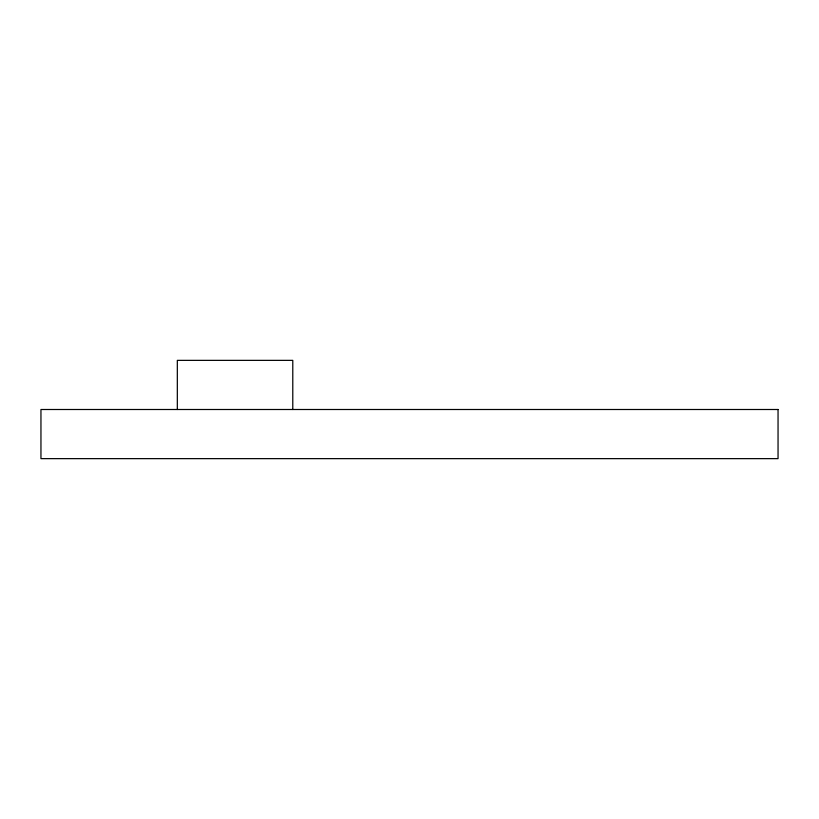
<?xml version="1.0" encoding="UTF-8"?>
<svg xmlns="http://www.w3.org/2000/svg" width="819" height="819" viewBox="0 0 819 819"><rect width="100%" height="100%" fill="white"/><g stroke="black" fill="none" stroke-linecap="round" stroke-linejoin="round"><path stroke-width="1.23" d="M292.782 409.5L292.782 360.36L177.324 360.36L177.324 409.5M778.05 409.5L40.95 409.5L40.95 458.64L778.05 458.64L778.05 409.5"/></g></svg>
